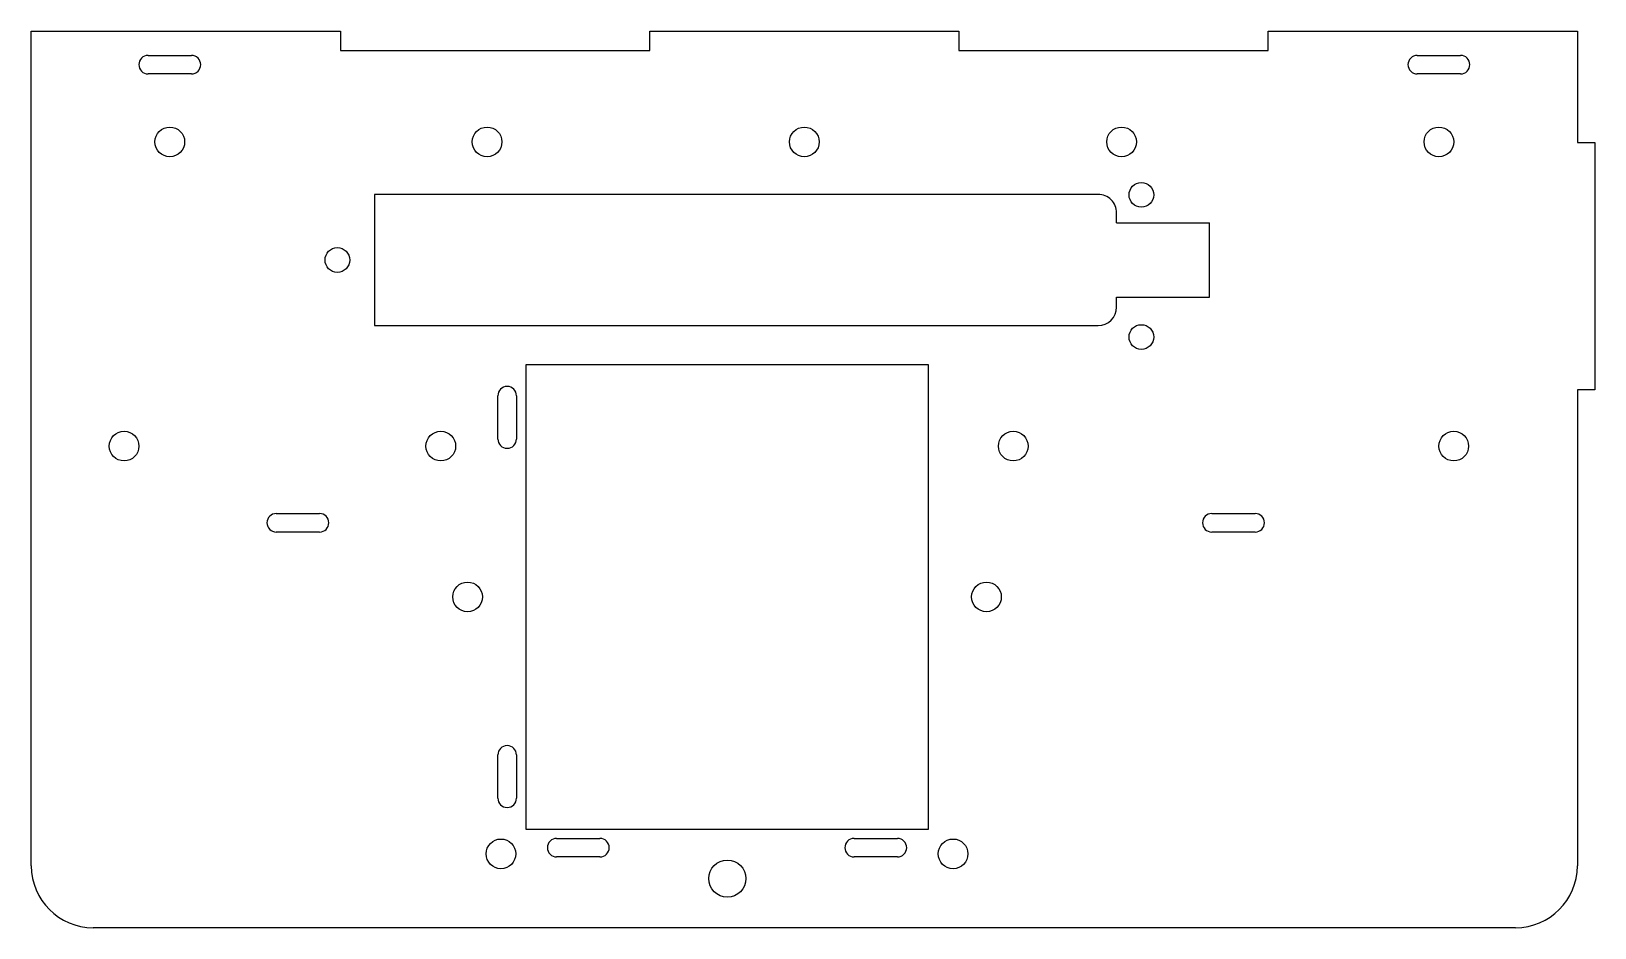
# Model space of a CAD drawing. Extents: x 0 to 253, y 0 to 145.
import ezdxf

# ---------------------------------------------------------------- set-up
doc = ezdxf.new("R2010")
doc.units = 0
doc.layers.add('test', color=7, linetype='CONTINUOUS')

msp = doc.modelspace()

# ---------------------------------------------------------------- linework, layer by layer
at = {"layer": 'test'}
for p, q in [((0, 145, 33), (0, 145, 30)), ((0, 145, 33), (50, 145, 33)), ((0, 145, 30), (50, 145, 30)), ((0, 145, 33), (0, 145, 30)), ((0, 10, 33), (0, 145, 33)), ((0, 10, 30), (0, 145, 30)), ((0, 145, 33), (50, 145, 33)), ((0, 10, 33), (0, 145, 33)), ((0, 145, 30), (50, 145, 30)), ((0, 10, 30), (0, 145, 30)), ((50, 145, 33), (50, 145, 30)), ((50, 145, 33), (50, 145, 30)), ((50, 145, 33), (50, 141.9, 33)), ((50, 145, 30), (50, 141.9, 30)), ((50, 145, 33), (50, 141.9, 33)), ((50, 145, 30), (50, 141.9, 30)), ((100, 145, 33), (100, 145, 30)), ((100, 141.9, 33), (100, 145, 33)), ((100, 141.9, 30), (100, 145, 30)), ((100, 145, 33), (100, 145, 30)), ((100, 145, 33), (150, 145, 33)), ((100, 145, 30), (150, 145, 30)), ((100, 141.9, 33), (100, 145, 33)), ((100, 145, 33), (150, 145, 33)), ((100, 141.9, 30), (100, 145, 30)), ((100, 145, 30), (150, 145, 30)), ((150, 145, 33), (150, 145, 30)), ((150, 145, 33), (150, 145, 30)), ((150, 145, 33), (150, 141.9, 33)), ((150, 145, 30), (150, 141.9, 30)), ((150, 145, 33), (150, 141.9, 33)), ((150, 145, 30), (150, 141.9, 30)), ((200, 145, 33), (200, 145, 30)), ((200, 141.9, 33), (200, 145, 33)), ((200, 141.9, 30), (200, 145, 30)), ((200, 145, 33), (200, 145, 30)), ((200, 145, 33), (250, 145, 33)), ((200, 145, 30), (250, 145, 30)), ((200, 141.9, 33), (200, 145, 33)), ((200, 145, 33), (250, 145, 33)), ((200, 141.9, 30), (200, 145, 30)), ((200, 145, 30), (250, 145, 30)), ((250, 145, 33), (250, 145, 30)), ((250, 145, 33), (250, 145, 30)), ((250, 145, 33), (250, 127, 33)), ((250, 145, 30), (250, 127, 30)), ((250, 145, 33), (250, 127, 33)), ((250, 145, 30), (250, 127, 30)), ((50, 141.9, 33), (50, 141.9, 30)), ((50, 141.9, 33), (50, 141.9, 30)), ((50, 141.9, 33), (100, 141.9, 33)), ((50, 141.9, 30), (100, 141.9, 30)), ((50, 141.9, 33), (100, 141.9, 33)), ((50, 141.9, 30), (100, 141.9, 30)), ((100, 141.9, 33), (100, 141.9, 30)), ((100, 141.9, 33), (100, 141.9, 30)), ((150, 141.9, 33), (150, 141.9, 30)), ((150, 141.9, 33), (150, 141.9, 30)), ((150, 141.9, 33), (200, 141.9, 33)), ((150, 141.9, 30), (200, 141.9, 30)), ((150, 141.9, 33), (200, 141.9, 33)), ((150, 141.9, 30), (200, 141.9, 30)), ((200, 141.9, 33), (200, 141.9, 30)), ((200, 141.9, 33), (200, 141.9, 30)), ((18.9, 141.1, 33), (18.9, 141.1, 30)), ((18.9, 141.1, 33), (25.9, 141.1, 33)), ((18.9, 141.1, 30), (25.9, 141.1, 30)), ((18.9, 141.1, 33), (18.9, 141.1, 30)), ((18.9, 141.1, 33), (25.9, 141.1, 33)), ((18.9, 141.1, 30), (25.9, 141.1, 30)), ((25.9, 141.1, 33), (25.9, 141.1, 30)), ((25.9, 141.1, 33), (25.9, 141.1, 30)), ((224.1, 141.1, 33), (224.1, 141.1, 30)), ((224.1, 141.1, 33), (231.1, 141.1, 33)), ((224.1, 141.1, 30), (231.1, 141.1, 30)), ((224.1, 141.1, 33), (224.1, 141.1, 30)), ((224.1, 141.1, 33), (231.1, 141.1, 33)), ((224.1, 141.1, 30), (231.1, 141.1, 30)), ((231.1, 141.1, 33), (231.1, 141.1, 30)), ((231.1, 141.1, 33), (231.1, 141.1, 30)), ((18.9, 138.1, 33), (18.9, 138.1, 30)), ((25.9, 138.1, 33), (18.9, 138.1, 33)), ((25.9, 138.1, 30), (18.9, 138.1, 30)), ((18.9, 138.1, 33), (18.9, 138.1, 30)), ((25.9, 138.1, 33), (18.9, 138.1, 33)), ((25.9, 138.1, 30), (18.9, 138.1, 30)), ((25.9, 138.1, 33), (25.9, 138.1, 30)), ((25.9, 138.1, 33), (25.9, 138.1, 30)), ((224.1, 138.1, 33), (224.1, 138.1, 30)), ((231.1, 138.1, 33), (224.1, 138.1, 33)), ((231.1, 138.1, 30), (224.1, 138.1, 30)), ((224.1, 138.1, 33), (224.1, 138.1, 30)), ((231.1, 138.1, 33), (224.1, 138.1, 33)), ((231.1, 138.1, 30), (224.1, 138.1, 30)), ((231.1, 138.1, 33), (231.1, 138.1, 30)), ((231.1, 138.1, 33), (231.1, 138.1, 30)), ((24.8, 127.1, 33), (24.8, 127.1, 30)), ((24.8, 127.1, 33), (24.8, 127.1, 30)), ((76.1, 127.1, 33), (76.1, 127.1, 30)), ((76.1, 127.1, 33), (76.1, 127.1, 30)), ((127.4, 127.1, 33), (127.4, 127.1, 30)), ((127.4, 127.1, 33), (127.4, 127.1, 30)), ((178.7, 127.1, 33), (178.7, 127.1, 30)), ((178.7, 127.1, 33), (178.7, 127.1, 30)), ((230, 127.1, 33), (230, 127.1, 30)), ((230, 127.1, 33), (230, 127.1, 30)), ((250, 127, 33), (250, 127, 30)), ((250, 127, 33), (250, 127, 30)), ((250, 127, 33), (252.8, 127, 33)), ((250, 127, 30), (252.8, 127, 30)), ((250, 127, 33), (252.8, 127, 33)), ((250, 127, 30), (252.8, 127, 30)), ((252.8, 127, 33), (252.8, 127, 30)), ((252.8, 127, 33), (252.8, 127, 30)), ((252.8, 127, 33), (252.8, 87, 33)), ((252.8, 127, 30), (252.8, 87, 30)), ((252.8, 127, 33), (252.8, 87, 33)), ((252.8, 127, 30), (252.8, 87, 30)), ((55.5, 118.615, 33), (55.5, 118.615, 30)), ((172.5, 118.615, 33), (55.5, 118.615, 33)), ((172.5, 118.615, 30), (55.5, 118.615, 30)), ((55.5, 118.615, 33), (55.5, 118.615, 30)), ((55.5, 118.615, 33), (55.5, 97.385, 33)), ((55.5, 118.615, 30), (55.5, 97.385, 30)), ((172.5, 118.615, 33), (55.5, 118.615, 33)), ((55.5, 118.615, 33), (55.5, 97.385, 33)), ((172.5, 118.615, 30), (55.5, 118.615, 30)), ((55.5, 118.615, 30), (55.5, 97.385, 30)), ((172.5, 118.615, 33), (172.5, 118.615, 30)), ((172.5, 118.615, 33), (172.5, 118.615, 30)), ((181.5, 118.54, 33), (181.5, 118.54, 30)), ((181.5, 118.54, 33), (181.5, 118.54, 30)), ((175.5, 115.615, 33), (175.5, 115.615, 30)), ((175.5, 114, 33), (175.5, 115.615, 33)), ((175.5, 114, 30), (175.5, 115.615, 30)), ((175.5, 115.615, 33), (175.5, 115.615, 30)), ((175.5, 114, 33), (175.5, 115.615, 33)), ((175.5, 114, 30), (175.5, 115.615, 30)), ((175.5, 114, 33), (175.5, 114, 30)), ((175.5, 114, 33), (190.5, 114, 33)), ((175.5, 114, 30), (190.5, 114, 30)), ((175.5, 114, 33), (175.5, 114, 30)), ((175.5, 114, 33), (190.5, 114, 33)), ((175.5, 114, 30), (190.5, 114, 30)), ((190.5, 114, 33), (190.5, 114, 30)), ((190.5, 102, 33), (190.5, 114, 33)), ((190.5, 102, 30), (190.5, 114, 30)), ((190.5, 114, 33), (190.5, 114, 30)), ((190.5, 102, 33), (190.5, 114, 33)), ((190.5, 102, 30), (190.5, 114, 30)), ((51.5, 108, 33), (51.5, 108, 30)), ((51.5, 108, 33), (51.5, 108, 30)), ((175.5, 102, 33), (175.5, 102, 30)), ((175.5, 100.385, 33), (175.5, 102, 33)), ((175.5, 100.385, 30), (175.5, 102, 30)), ((175.5, 102, 33), (175.5, 102, 30)), ((175.5, 102, 33), (190.5, 102, 33)), ((175.5, 102, 30), (190.5, 102, 30)), ((175.5, 100.385, 33), (175.5, 102, 33)), ((175.5, 102, 33), (190.5, 102, 33)), ((175.5, 100.385, 30), (175.5, 102, 30)), ((175.5, 102, 30), (190.5, 102, 30)), ((190.5, 102, 33), (190.5, 102, 30)), ((190.5, 102, 33), (190.5, 102, 30)), ((175.5, 100.385, 33), (175.5, 100.385, 30)), ((175.5, 100.385, 33), (175.5, 100.385, 30)), ((55.5, 97.385, 33), (55.5, 97.385, 30)), ((55.5, 97.385, 33), (55.5, 97.385, 30)), ((55.5, 97.385, 33), (172.5, 97.385, 33)), ((55.5, 97.385, 30), (172.5, 97.385, 30)), ((55.5, 97.385, 33), (172.5, 97.385, 33)), ((55.5, 97.385, 30), (172.5, 97.385, 30)), ((172.5, 97.385, 33), (172.5, 97.385, 30)), ((172.5, 97.385, 33), (172.5, 97.385, 30)), ((181.5, 95.54, 33), (181.5, 95.54, 30)), ((181.5, 95.54, 33), (181.5, 95.54, 30)), ((79.95, 91.05, 33), (79.95, 91.05, 30)), ((145.05, 91.05, 33), (79.95, 91.05, 33)), ((145.05, 91.05, 30), (79.95, 91.05, 30)), ((79.95, 91.05, 33), (79.95, 91.05, 30)), ((79.95, 91.05, 33), (79.95, 15.95, 33)), ((79.95, 91.05, 30), (79.95, 15.95, 30)), ((145.05, 91.05, 33), (79.95, 91.05, 33)), ((79.95, 91.05, 33), (79.95, 15.95, 33)), ((145.05, 91.05, 30), (79.95, 91.05, 30)), ((79.95, 91.05, 30), (79.95, 15.95, 30)), ((145.05, 91.05, 33), (145.05, 91.05, 30)), ((145.05, 15.95, 33), (145.05, 91.05, 33)), ((145.05, 15.95, 30), (145.05, 91.05, 30)), ((145.05, 91.05, 33), (145.05, 91.05, 30)), ((145.05, 15.95, 33), (145.05, 91.05, 33)), ((145.05, 15.95, 30), (145.05, 91.05, 30)), ((75.45, 86.05, 33), (75.45, 86.05, 30)), ((75.45, 86.05, 33), (75.45, 86.05, 30)), ((75.45, 79.05, 33), (75.45, 86.05, 33)), ((75.45, 79.05, 30), (75.45, 86.05, 30)), ((75.45, 79.05, 33), (75.45, 86.05, 33)), ((75.45, 79.05, 30), (75.45, 86.05, 30)), ((78.45, 86.05, 33), (78.45, 86.05, 30)), ((78.45, 86.05, 33), (78.45, 79.05, 33)), ((78.45, 86.05, 30), (78.45, 79.05, 30)), ((78.45, 86.05, 33), (78.45, 86.05, 30)), ((78.45, 86.05, 33), (78.45, 79.05, 33)), ((78.45, 86.05, 30), (78.45, 79.05, 30)), ((250, 87, 33), (250, 87, 30)), ((252.8, 87, 33), (250, 87, 33)), ((252.8, 87, 30), (250, 87, 30)), ((250, 87, 33), (250, 87, 30)), ((250, 87, 33), (250, 10, 33)), ((250, 87, 30), (250, 10, 30)), ((252.8, 87, 33), (250, 87, 33)), ((250, 87, 33), (250, 10, 33)), ((252.8, 87, 30), (250, 87, 30)), ((250, 87, 30), (250, 10, 30)), ((252.8, 87, 33), (252.8, 87, 30)), ((252.8, 87, 33), (252.8, 87, 30)), ((75.45, 79.05, 33), (75.45, 79.05, 30)), ((75.45, 79.05, 33), (75.45, 79.05, 30)), ((78.45, 79.05, 33), (78.45, 79.05, 30)), ((78.45, 79.05, 33), (78.45, 79.05, 30)), ((17.4, 77.9, 33), (17.4, 77.9, 30)), ((17.4, 77.9, 33), (17.4, 77.9, 30)), ((68.62, 77.9, 33), (68.62, 77.9, 30)), ((68.62, 77.9, 33), (68.62, 77.9, 30)), ((161.18, 77.9, 33), (161.18, 77.9, 30)), ((161.18, 77.9, 33), (161.18, 77.9, 30)), ((232.4, 77.9, 33), (232.4, 77.9, 30)), ((232.4, 77.9, 33), (232.4, 77.9, 30)), ((39.61, 67, 33), (39.61, 67, 30)), ((39.61, 67, 33), (46.61, 67, 33)), ((39.61, 67, 30), (46.61, 67, 30)), ((39.61, 67, 33), (39.61, 67, 30)), ((39.61, 67, 33), (46.61, 67, 33)), ((39.61, 67, 30), (46.61, 67, 30)), ((46.61, 67, 33), (46.61, 67, 30)), ((46.61, 67, 33), (46.61, 67, 30)), ((190.89, 67, 33), (190.89, 67, 30)), ((190.89, 67, 33), (197.89, 67, 33)), ((190.89, 67, 30), (197.89, 67, 30)), ((190.89, 67, 33), (190.89, 67, 30)), ((190.89, 67, 33), (197.89, 67, 33)), ((190.89, 67, 30), (197.89, 67, 30)), ((197.89, 67, 33), (197.89, 67, 30)), ((197.89, 67, 33), (197.89, 67, 30)), ((39.61, 64, 33), (39.61, 64, 30)), ((46.61, 64, 33), (39.61, 64, 33)), ((46.61, 64, 30), (39.61, 64, 30)), ((39.61, 64, 33), (39.61, 64, 30)), ((46.61, 64, 33), (39.61, 64, 33)), ((46.61, 64, 30), (39.61, 64, 30)), ((46.61, 64, 33), (46.61, 64, 30)), ((46.61, 64, 33), (46.61, 64, 30)), ((190.89, 64, 33), (190.89, 64, 30)), ((197.89, 64, 33), (190.89, 64, 33)), ((197.89, 64, 30), (190.89, 64, 30)), ((190.89, 64, 33), (190.89, 64, 30)), ((197.89, 64, 33), (190.89, 64, 33)), ((197.89, 64, 30), (190.89, 64, 30)), ((197.89, 64, 33), (197.89, 64, 30)), ((197.89, 64, 33), (197.89, 64, 30)), ((72.95, 53.5, 33), (72.95, 53.5, 30)), ((72.95, 53.5, 33), (72.95, 53.5, 30)), ((156.85, 53.5, 33), (156.85, 53.5, 30)), ((156.85, 53.5, 33), (156.85, 53.5, 30)), ((75.45, 27.95, 33), (75.45, 27.95, 30)), ((75.45, 27.95, 33), (75.45, 27.95, 30)), ((75.45, 20.95, 33), (75.45, 27.95, 33)), ((75.45, 20.95, 30), (75.45, 27.95, 30)), ((75.45, 20.95, 33), (75.45, 27.95, 33)), ((75.45, 20.95, 30), (75.45, 27.95, 30)), ((78.45, 27.95, 33), (78.45, 27.95, 30)), ((78.45, 27.95, 33), (78.45, 20.95, 33)), ((78.45, 27.95, 30), (78.45, 20.95, 30)), ((78.45, 27.95, 33), (78.45, 27.95, 30)), ((78.45, 27.95, 33), (78.45, 20.95, 33)), ((78.45, 27.95, 30), (78.45, 20.95, 30)), ((75.45, 20.95, 33), (75.45, 20.95, 30)), ((75.45, 20.95, 33), (75.45, 20.95, 30)), ((78.45, 20.95, 33), (78.45, 20.95, 30)), ((78.45, 20.95, 33), (78.45, 20.95, 30)), ((79.95, 15.95, 33), (79.95, 15.95, 30)), ((79.95, 15.95, 33), (145.05, 15.95, 33)), ((79.95, 15.95, 30), (145.05, 15.95, 30)), ((79.95, 15.95, 33), (79.95, 15.95, 30)), ((79.95, 15.95, 33), (145.05, 15.95, 33)), ((79.95, 15.95, 30), (145.05, 15.95, 30)), ((145.05, 15.95, 33), (145.05, 15.95, 30)), ((145.05, 15.95, 33), (145.05, 15.95, 30)), ((84.95, 14.45, 33), (84.95, 14.45, 30)), ((84.95, 14.45, 33), (91.95, 14.45, 33)), ((84.95, 14.45, 30), (91.95, 14.45, 30)), ((84.95, 14.45, 33), (84.95, 14.45, 30)), ((84.95, 14.45, 33), (91.95, 14.45, 33)), ((84.95, 14.45, 30), (91.95, 14.45, 30)), ((91.95, 14.45, 33), (91.95, 14.45, 30)), ((91.95, 14.45, 33), (91.95, 14.45, 30)), ((133.05, 14.45, 33), (133.05, 14.45, 30)), ((133.05, 14.45, 33), (140.05, 14.45, 33)), ((133.05, 14.45, 30), (140.05, 14.45, 30)), ((133.05, 14.45, 33), (133.05, 14.45, 30)), ((133.05, 14.45, 33), (140.05, 14.45, 33)), ((133.05, 14.45, 30), (140.05, 14.45, 30)), ((140.05, 14.45, 33), (140.05, 14.45, 30)), ((140.05, 14.45, 33), (140.05, 14.45, 30)), ((78.35, 11.95, 33), (78.35, 11.95, 30)), ((78.35, 11.95, 33), (78.35, 11.95, 30)), ((84.95, 11.45, 33), (84.95, 11.45, 30)), ((91.95, 11.45, 33), (84.95, 11.45, 33)), ((91.95, 11.45, 30), (84.95, 11.45, 30)), ((84.95, 11.45, 33), (84.95, 11.45, 30)), ((91.95, 11.45, 33), (84.95, 11.45, 33)), ((91.95, 11.45, 30), (84.95, 11.45, 30)), ((91.95, 11.45, 33), (91.95, 11.45, 30)), ((91.95, 11.45, 33), (91.95, 11.45, 30)), ((133.05, 11.45, 33), (133.05, 11.45, 30)), ((140.05, 11.45, 33), (133.05, 11.45, 33)), ((140.05, 11.45, 30), (133.05, 11.45, 30)), ((133.05, 11.45, 33), (133.05, 11.45, 30)), ((140.05, 11.45, 33), (133.05, 11.45, 33)), ((140.05, 11.45, 30), (133.05, 11.45, 30)), ((140.05, 11.45, 33), (140.05, 11.45, 30)), ((140.05, 11.45, 33), (140.05, 11.45, 30)), ((151.45, 11.95, 33), (151.45, 11.95, 30)), ((151.45, 11.95, 33), (151.45, 11.95, 30)), ((0, 10, 33), (0, 10, 30)), ((0, 10, 33), (0, 10, 30)), ((115.55, 7.95, 33), (115.55, 7.95, 30)), ((115.55, 7.95, 33), (115.55, 7.95, 30)), ((250, 10, 33), (250, 10, 30)), ((250, 10, 33), (250, 10, 30)), ((10, 0, 33), (10, 0, 30)), ((240, 0, 33), (10, 0, 33)), ((240, 0, 30), (10, 0, 30)), ((10, 0, 33), (10, 0, 30)), ((240, 0, 33), (10, 0, 33)), ((240, 0, 30), (10, 0, 30)), ((240, 0, 33), (240, 0, 30)), ((240, 0, 33), (240, 0, 30))]:
    msp.add_line(p, q, dxfattribs=at)
for centre, radius in [((22.4, 127.1), 2.4), ((22.4, 127.1), 2.4), ((22.4, 127.1), 2.4), ((22.4, 127.1), 2.4), ((73.7, 127.1), 2.4), ((73.7, 127.1), 2.4), ((73.7, 127.1), 2.4), ((73.7, 127.1), 2.4), ((125, 127.1), 2.4), ((125, 127.1), 2.4), ((125, 127.1), 2.4), ((125, 127.1), 2.4), ((176.3, 127.1), 2.4), ((176.3, 127.1), 2.4), ((176.3, 127.1), 2.4), ((176.3, 127.1), 2.4), ((227.6, 127.1), 2.4), ((227.6, 127.1), 2.4), ((227.6, 127.1), 2.4), ((227.6, 127.1), 2.4), ((179.5, 118.54), 2), ((179.5, 118.54), 2), ((179.5, 118.54), 2), ((179.5, 118.54), 2), ((49.5, 108), 2), ((49.5, 108), 2), ((49.5, 108), 2), ((49.5, 108), 2), ((179.5, 95.54), 2), ((179.5, 95.54), 2), ((179.5, 95.54), 2), ((179.5, 95.54), 2), ((15, 77.9), 2.4), ((15, 77.9), 2.4), ((15, 77.9), 2.4), ((15, 77.9), 2.4), ((66.22, 77.9), 2.4), ((66.22, 77.9), 2.4), ((66.22, 77.9), 2.4), ((66.22, 77.9), 2.4), ((158.78, 77.9), 2.4), ((158.78, 77.9), 2.4), ((158.78, 77.9), 2.4), ((158.78, 77.9), 2.4), ((230, 77.9), 2.4), ((230, 77.9), 2.4), ((230, 77.9), 2.4), ((230, 77.9), 2.4), ((70.55, 53.5), 2.4), ((70.55, 53.5), 2.4), ((70.55, 53.5), 2.4), ((70.55, 53.5), 2.4), ((154.45, 53.5), 2.4), ((154.45, 53.5), 2.4), ((154.45, 53.5), 2.4), ((154.45, 53.5), 2.4), ((75.95, 11.95), 2.4), ((75.95, 11.95), 2.4), ((75.95, 11.95), 2.4), ((75.95, 11.95), 2.4), ((149.05, 11.95), 2.4), ((149.05, 11.95), 2.4), ((149.05, 11.95), 2.4), ((149.05, 11.95), 2.4), ((112.55, 7.95), 3), ((112.55, 7.95), 3), ((112.55, 7.95), 3), ((112.55, 7.95), 3)]:
    msp.add_circle(centre, radius, dxfattribs=at)
for centre, radius, start, end in [((18.9, 139.6, 33), 1.5, 90, -90), ((18.9, 139.6, 30), 1.5, 90, -90), ((18.9, 139.6, 33), 1.5, 90, -90), ((18.9, 139.6, 30), 1.5, 90, -90), ((25.9, 139.6, 33), 1.5, -90, 90), ((25.9, 139.6, 30), 1.5, -90, 90), ((25.9, 139.6, 33), 1.5, -90, 90), ((25.9, 139.6, 30), 1.5, -90, 90), ((224.1, 139.6, 33), 1.5, 90, -90), ((224.1, 139.6, 30), 1.5, 90, -90), ((224.1, 139.6, 33), 1.5, 90, -90), ((224.1, 139.6, 30), 1.5, 90, -90), ((231.1, 139.6, 33), 1.5, -90, 90), ((231.1, 139.6, 30), 1.5, -90, 90), ((231.1, 139.6, 33), 1.5, -90, 90), ((231.1, 139.6, 30), 1.5, -90, 90), ((172.5, 115.615, 33), 3, -0.00018, 90), ((172.5, 115.615, 30), 3, -0.00018, 90), ((172.5, 115.615, 33), 3, -0.00018, 90), ((172.5, 115.615, 30), 3, -0.00018, 90), ((172.5, 100.385, 33), 3, -90, 0), ((172.5, 100.385, 30), 3, -90, 0), ((172.5, 100.385, 33), 3, -90, 0), ((172.5, 100.385, 30), 3, -90, 0), ((76.95, 86.05, 33), 1.5, 0, -180), ((76.95, 86.05, 30), 1.5, 0, -180), ((76.95, 86.05, 33), 1.5, 0, -180), ((76.95, 86.05, 30), 1.5, 0, -180), ((76.95, 79.05, 33), 1.5, 180, 0), ((76.95, 79.05, 30), 1.5, 180, 0), ((76.95, 79.05, 33), 1.5, 180, 0), ((76.95, 79.05, 30), 1.5, 180, 0), ((39.61, 65.5, 33), 1.5, 90, -90), ((39.61, 65.5, 30), 1.5, 90, -90), ((39.61, 65.5, 33), 1.5, 90, -90), ((39.61, 65.5, 30), 1.5, 90, -90), ((46.61, 65.5, 33), 1.5, -90, 90), ((46.61, 65.5, 30), 1.5, -90, 90), ((46.61, 65.5, 33), 1.5, -90, 90), ((46.61, 65.5, 30), 1.5, -90, 90), ((190.89, 65.5, 33), 1.5, 90, -90), ((190.89, 65.5, 30), 1.5, 90, -90), ((190.89, 65.5, 33), 1.5, 90, -90), ((190.89, 65.5, 30), 1.5, 90, -90), ((197.89, 65.5, 33), 1.5, -90, 90), ((197.89, 65.5, 30), 1.5, -90, 90), ((197.89, 65.5, 33), 1.5, -90, 90), ((197.89, 65.5, 30), 1.5, -90, 90), ((76.95, 27.95, 33), 1.5, 0, 180), ((76.95, 27.95, 30), 1.5, 0, 180), ((76.95, 27.95, 33), 1.5, 0, 180), ((76.95, 27.95, 30), 1.5, 0, 180), ((76.95, 20.95, 33), 1.5, -180, 0), ((76.95, 20.95, 30), 1.5, -180, 0), ((76.95, 20.95, 33), 1.5, -180, 0), ((76.95, 20.95, 30), 1.5, -180, 0), ((84.95, 12.95, 33), 1.5, 90, -90), ((84.95, 12.95, 30), 1.5, 90, -90), ((84.95, 12.95, 33), 1.5, 90, -90), ((84.95, 12.95, 30), 1.5, 90, -90), ((91.95, 12.95, 33), 1.5, -90, 90), ((91.95, 12.95, 30), 1.5, -90, 90), ((91.95, 12.95, 33), 1.5, -90, 90), ((91.95, 12.95, 30), 1.5, -90, 90), ((133.05, 12.95, 33), 1.5, 90, -90), ((133.05, 12.95, 30), 1.5, 90, -90), ((133.05, 12.95, 33), 1.5, 90, -90), ((133.05, 12.95, 30), 1.5, 90, -90), ((140.05, 12.95, 33), 1.5, -90, 90), ((140.05, 12.95, 30), 1.5, -90, 90), ((140.05, 12.95, 33), 1.5, -90, 90), ((140.05, 12.95, 30), 1.5, -90, 90), ((10, 10, 33), 10, 180, -90), ((10, 10, 30), 10, 180, -90), ((10, 10, 33), 10, 180, -90), ((10, 10, 30), 10, 180, -90), ((240, 10, 33), 10, -90, 0), ((240, 10, 30), 10, -90, 0), ((240, 10, 33), 10, -90, 0), ((240, 10, 30), 10, -90, 0)]:
    msp.add_arc(centre, radius, start, end, dxfattribs=at)

doc.saveas('drawing.dxf')
